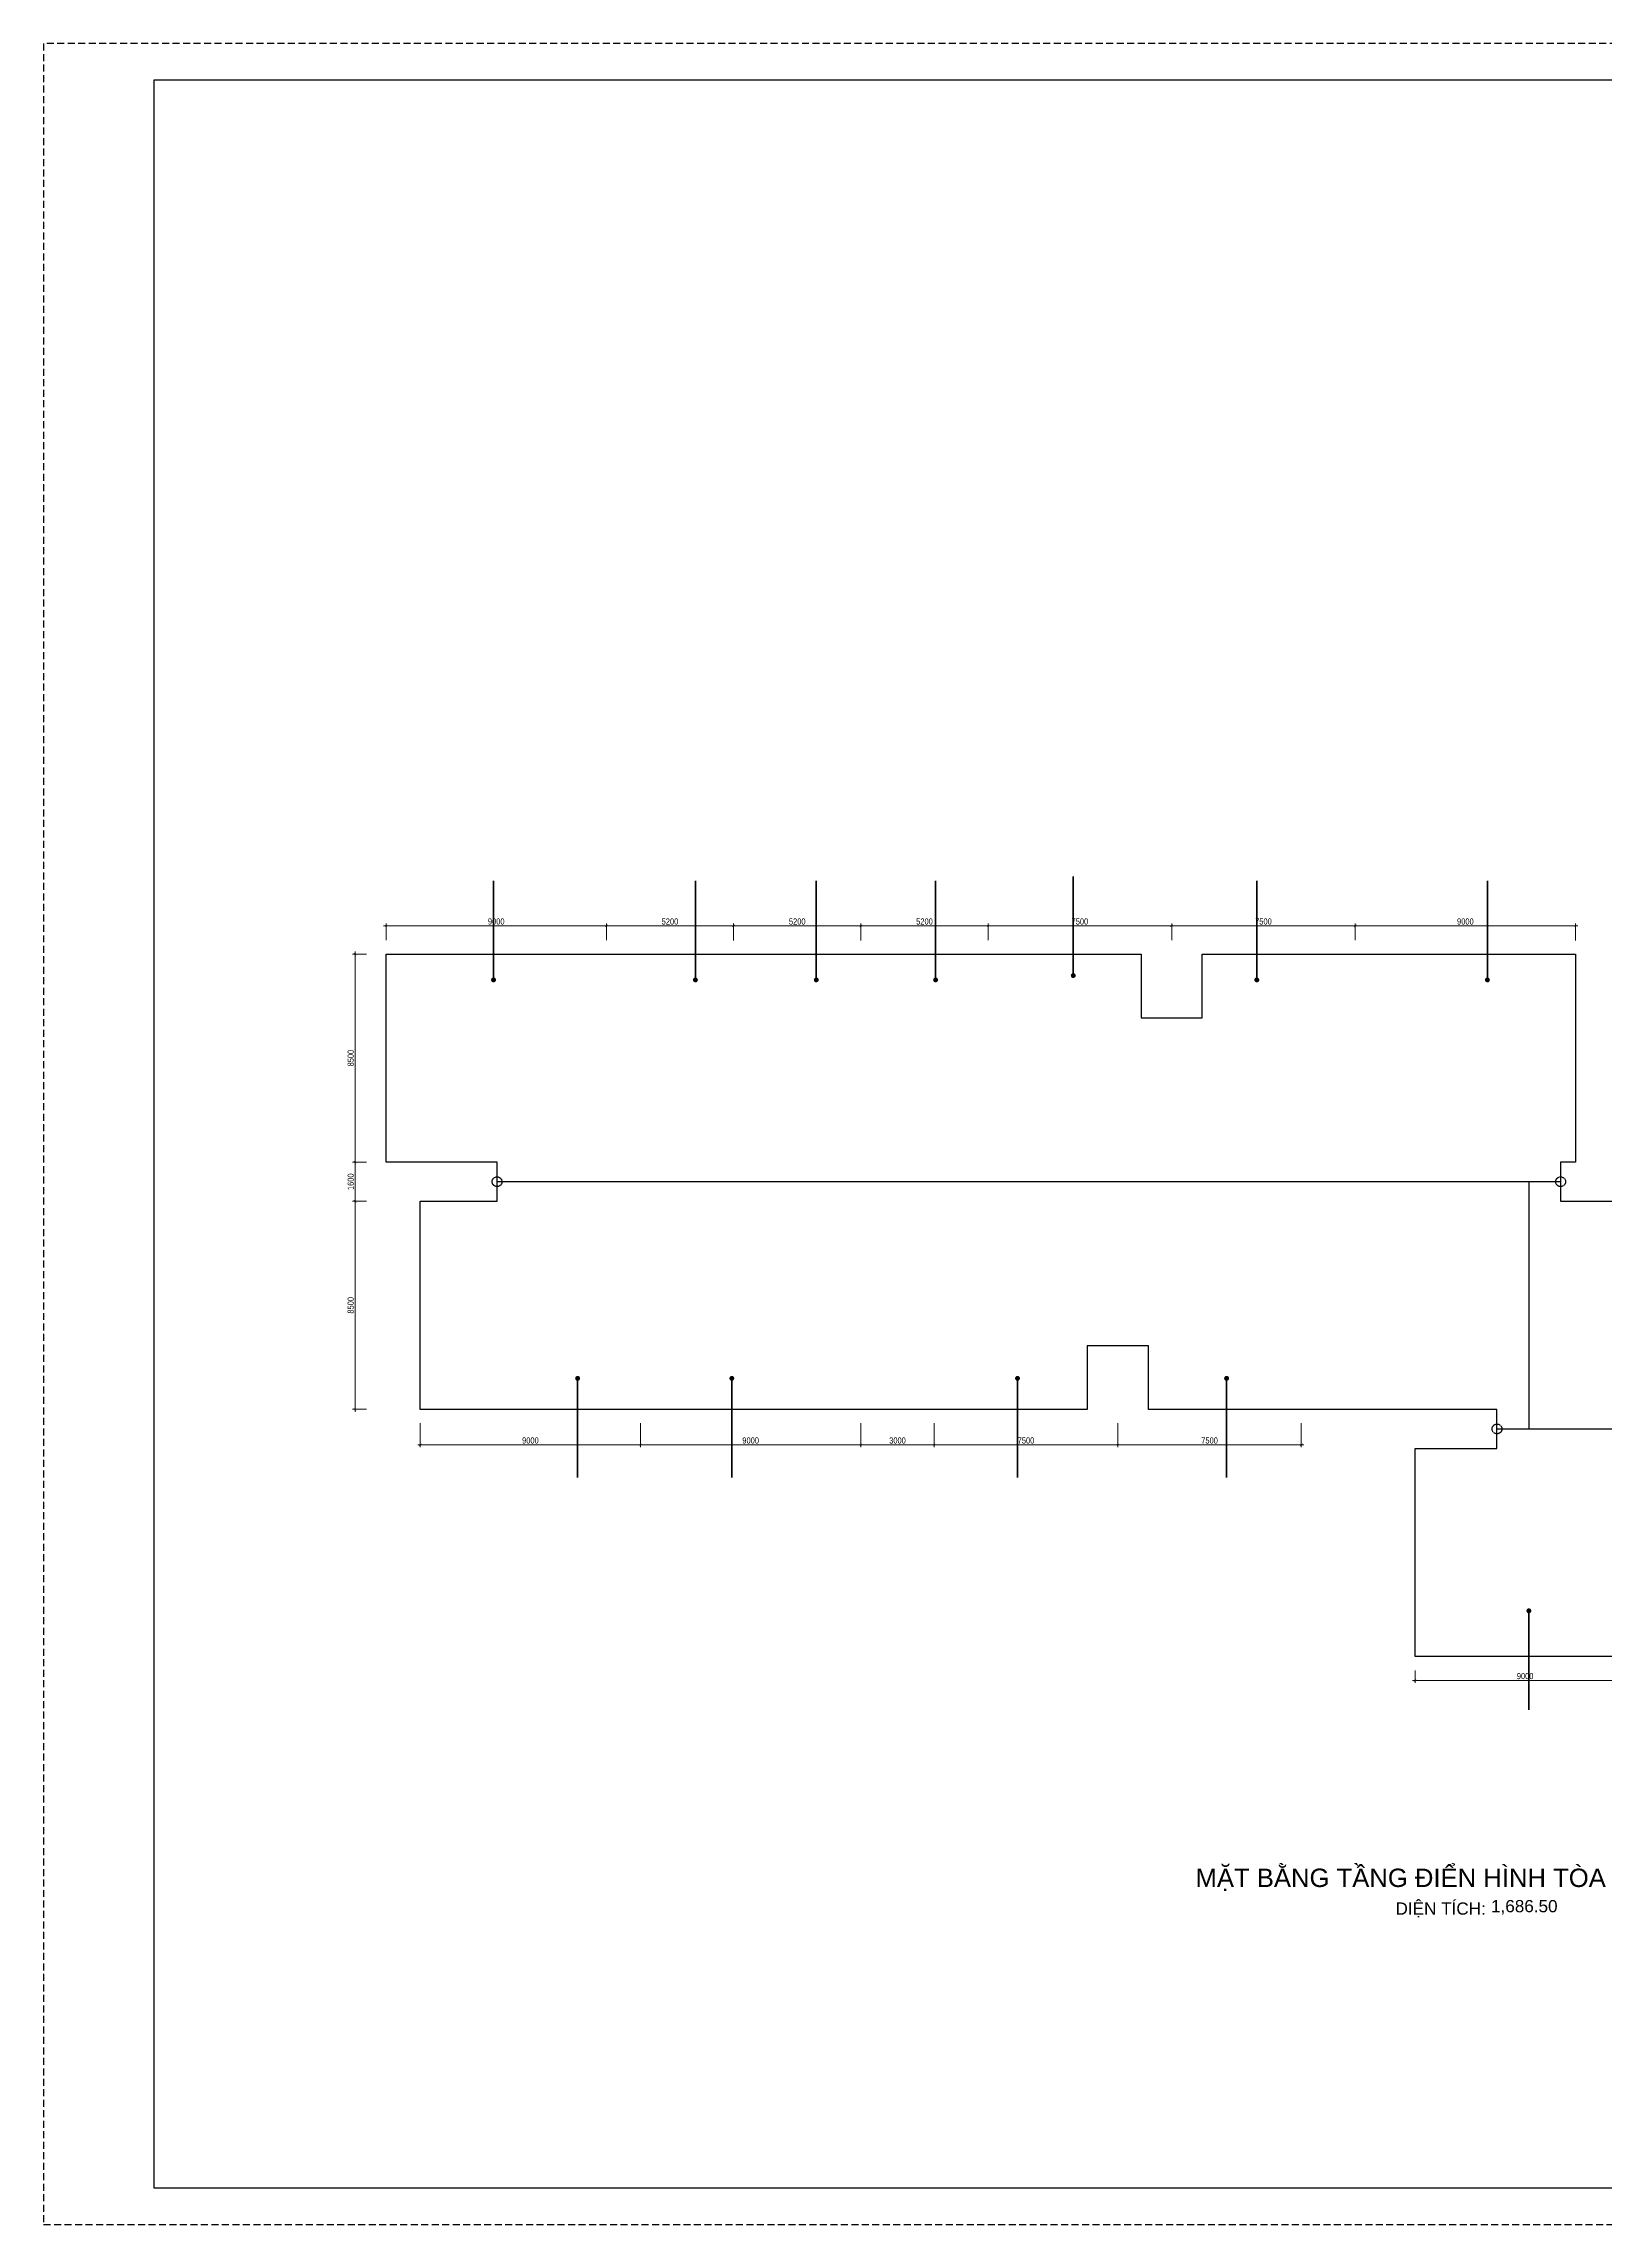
# Model space of a CAD drawing. Header units: millimetres. Extents: x 43 to 126043, y -89269 to -169.
# Drawn here: x 43 to 63858, y -89269 to -169 of the extents above; entities that cross this region are included whole.
import ezdxf
from ezdxf.enums import TextEntityAlignment as Align

# ---------------------------------------------------------------- set-up
doc = ezdxf.new("R2010")
doc.units = ezdxf.units.MM
doc.linetypes.add('HIDDEN', pattern=[9.525, 6.35, -3.175])
doc.layers.get('0').update_dxf_attribs({"color": 231})
doc.layers.get('DefPoints').update_dxf_attribs({"color": 191})
for name, color, linetype, lineweight in [('A-SHBD', 7, 'Continuous', 35), ('A-TEXT', 255, 'Continuous', 25), ('A-WALL-INT', 31, 'Continuous', 20)]:
    doc.layers.add(name, color=color, linetype=linetype, lineweight=lineweight)
doc.layers.add('MDI-BAO', color=1, linetype='Continuous')
doc.layers.add('MDI-HANHLANG', color=5, linetype='HIDDEN', plot=False)
doc.styles.add('250602-MB CO CAU CĂN HO X1-3A-1$0$style1', font='arial.ttf')
doc.styles.add('VTK_Arial', font='arial.ttf', dxfattribs={"width": 0.8})
doc.dimstyles.new('250602-MB CO CAU CĂN HO X1-3A-1$0$Dim_50', dxfattribs={"dimscale": 50, "dimtxt": 2, "dimasz": 1.5, "dimexe": 1, "dimexo": 0, "dimgap": 1, "dimtad": 1, "dimdec": 0, "dimlfac": -1, "dimzin": 12, "dimdsep": 46, "dimtxsty": '250602-MB CO CAU CĂN HO X1-3A-1$0$style1', "dimblk1": '250602-MB CO CAU CĂN HO X1-3A-1$0$_ARCHTICK', "dimblk2": '250602-MB CO CAU CĂN HO X1-3A-1$0$_ARCHTICK', "dimsah": 1, "dimcen": 1.5, "dimdle": 1.5, "dimclrd": 256, "dimclre": 256, "dimclrt": 2, "dimadec": 1, "dimazin": 3, "dimtm": 1e-09, "dimtfac": 0.416667, "dimtdec": 0, "dimtix": 1, "dimtmove": 2, "dimatfit": 3, "dimfxl": 7, "dimfxlon": 1, "dimtolj": 1, "dimtzin": 0, "dimlwd": -1, "dimlwe": -1, "dimarcsym": 1})
doc.dimstyles.new('A-2.5-DIM100', dxfattribs={"dimscale": 100, "dimtxt": 2.5, "dimasz": 1, "dimexe": 1, "dimexo": 0, "dimgap": 0.5, "dimtad": 1, "dimdec": 0, "dimzin": 12, "dimdsep": 46, "dimtxsty": 'VTK_Arial', "dimblk": 'ARCHTICK', "dimcen": 0, "dimdle": 1, "dimclrd": 256, "dimclre": 256, "dimclrt": 7, "dimadec": 1, "dimazin": 3, "dimtfac": 1, "dimtdec": 0, "dimtmove": 0, "dimatfit": 2, "dimfxl": 20, "dimtolj": 1, "dimtzin": 0, "dimlwd": -1, "dimlwe": -1, "dimarcsym": 0})

# ---------------------------------------------------------------- blocks, each defined once
blk = doc.blocks.new('VTK-A1_BoKhungTen')
at = {"layer": 'DefPoints', "linetype": 'HIDDEN', "ltscale": 0.3}
blk.add_lwpolyline([(0, -594), (840, -594), (840, 0), (0, 0)], close=True, dxfattribs=at)
at = {"layer": 'DefPoints'}
blk.add_lwpolyline([(755, -10), (30, -10), (30, -584), (755, -584)], dxfattribs=at)
blk = doc.blocks.new('250602-MB CO CAU CĂN HO X1-3A-1$0$_ARCHTICK')
at = {"color": 0, "linetype": 'ByBlock', "const_width": 0.15}
blk.add_lwpolyline([(-0.5, -0.5), (0.5, 0.5)], dxfattribs=at)
blk = doc.blocks.new('_ArchTick')
at = {"color": 0, "linetype": 'ByBlock', "const_width": 0.15}
blk.add_lwpolyline([(-0.5, -0.5), (0.5, 0.5)], dxfattribs=at)
blk = doc.blocks.new('*D263')
at = {"layer": 'A-WALL-INT', "transparency": 16777216}
for p, q in [((13937, -36216), (23137, -36216)), ((14037, -36802), (14037, -36116)), ((23037, -36802), (23037, -36116))]:
    blk.add_line(p, q, dxfattribs=at)
at = {"layer": 'DefPoints', "color": 0, "transparency": 16777216}
for p in [(23037, -36216), (14037, -36802, 0), (23037, -36802, 0)]:
    blk.add_point(p, dxfattribs=at)
at = {"layer": 'A-WALL-INT', "transparency": 16777216, "xscale": 100, "yscale": 100, "zscale": 100, "rotation": 180}
blk.add_blockref('_ArchTick', (14037, -36216), dxfattribs=at)
at = {"layer": 'A-WALL-INT', "transparency": 16777216, "xscale": 100, "yscale": 100, "zscale": 100}
blk.add_blockref('_ArchTick', (23037, -36216), dxfattribs=at)
at = {"layer": 'A-WALL-INT', "color": 7, "transparency": 16777216, "insert": (18537, -36038), "char_height": 250, "attachment_point": 5, "style": 'VTK_Arial'}
blk.add_mtext('\\A1;9000', dxfattribs=at)
blk = doc.blocks.new('*D264')
at = {"layer": 'A-WALL-INT', "transparency": 16777216}
for p, q in [((22937, -36216), (28337, -36216)), ((23037, -36802), (23037, -36116)), ((28237, -36817), (28237, -36116))]:
    blk.add_line(p, q, dxfattribs=at)
at = {"layer": 'DefPoints', "color": 0, "transparency": 16777216}
for p in [(28237, -36216), (23037, -36802, 0), (28237, -36817, 0)]:
    blk.add_point(p, dxfattribs=at)
at = {"layer": 'A-WALL-INT', "transparency": 16777216, "xscale": 100, "yscale": 100, "zscale": 100, "rotation": 180}
blk.add_blockref('_ArchTick', (23037, -36216), dxfattribs=at)
at = {"layer": 'A-WALL-INT', "transparency": 16777216, "xscale": 100, "yscale": 100, "zscale": 100}
blk.add_blockref('_ArchTick', (28237, -36216), dxfattribs=at)
at = {"layer": 'A-WALL-INT', "color": 7, "transparency": 16777216, "insert": (25637, -36038), "char_height": 250, "attachment_point": 5, "style": 'VTK_Arial'}
blk.add_mtext('\\A1;5200', dxfattribs=at)
blk = doc.blocks.new('*D265')
at = {"layer": 'A-WALL-INT', "transparency": 16777216}
for p, q in [((28137, -36216), (33537, -36216)), ((28237, -36817), (28237, -36116)), ((33437, -36817), (33437, -36116))]:
    blk.add_line(p, q, dxfattribs=at)
at = {"layer": 'DefPoints', "color": 0, "transparency": 16777216}
for p in [(33437, -36216), (28237, -36817, 0), (33437, -36817, 0)]:
    blk.add_point(p, dxfattribs=at)
at = {"layer": 'A-WALL-INT', "transparency": 16777216, "xscale": 100, "yscale": 100, "zscale": 100, "rotation": 180}
blk.add_blockref('_ArchTick', (28237, -36216), dxfattribs=at)
at = {"layer": 'A-WALL-INT', "transparency": 16777216, "xscale": 100, "yscale": 100, "zscale": 100}
blk.add_blockref('_ArchTick', (33437, -36216), dxfattribs=at)
at = {"layer": 'A-WALL-INT', "color": 7, "transparency": 16777216, "insert": (30837, -36038), "char_height": 250, "attachment_point": 5, "style": 'VTK_Arial'}
blk.add_mtext('\\A1;5200', dxfattribs=at)
blk = doc.blocks.new('*D266')
at = {"layer": 'A-WALL-INT', "transparency": 16777216}
for p, q in [((33337, -36216), (38737, -36216)), ((33437, -36817), (33437, -36116)), ((38637, -36802), (38637, -36116))]:
    blk.add_line(p, q, dxfattribs=at)
at = {"layer": 'DefPoints', "color": 0, "transparency": 16777216}
for p in [(38637, -36216), (33437, -36817, 0), (38637, -36802, 0)]:
    blk.add_point(p, dxfattribs=at)
at = {"layer": 'A-WALL-INT', "transparency": 16777216, "xscale": 100, "yscale": 100, "zscale": 100, "rotation": 180}
blk.add_blockref('_ArchTick', (33437, -36216), dxfattribs=at)
at = {"layer": 'A-WALL-INT', "transparency": 16777216, "xscale": 100, "yscale": 100, "zscale": 100}
blk.add_blockref('_ArchTick', (38637, -36216), dxfattribs=at)
at = {"layer": 'A-WALL-INT', "color": 7, "transparency": 16777216, "insert": (36037, -36038), "char_height": 250, "attachment_point": 5, "style": 'VTK_Arial'}
blk.add_mtext('\\A1;5200', dxfattribs=at)
blk = doc.blocks.new('*D267')
at = {"layer": 'A-WALL-INT', "transparency": 16777216}
for p, q in [((38537, -36216), (46237, -36216)), ((38637, -36802), (38637, -36116)), ((46137, -36802), (46137, -36116))]:
    blk.add_line(p, q, dxfattribs=at)
at = {"layer": 'DefPoints', "color": 0, "transparency": 16777216}
for p in [(46137, -36216), (38637, -36802, 0), (46137, -36802, 0)]:
    blk.add_point(p, dxfattribs=at)
at = {"layer": 'A-WALL-INT', "transparency": 16777216, "xscale": 100, "yscale": 100, "zscale": 100, "rotation": 180}
blk.add_blockref('_ArchTick', (38637, -36216), dxfattribs=at)
at = {"layer": 'A-WALL-INT', "transparency": 16777216, "xscale": 100, "yscale": 100, "zscale": 100}
blk.add_blockref('_ArchTick', (46137, -36216), dxfattribs=at)
at = {"layer": 'A-WALL-INT', "color": 7, "transparency": 16777216, "insert": (42387, -36038), "char_height": 250, "attachment_point": 5, "style": 'VTK_Arial'}
blk.add_mtext('\\A1;7500', dxfattribs=at)
blk = doc.blocks.new('*D268')
at = {"layer": 'A-WALL-INT', "transparency": 16777216}
for p, q in [((46037, -36216), (53737, -36216)), ((46137, -36802), (46137, -36116)), ((53637, -36802), (53637, -36116))]:
    blk.add_line(p, q, dxfattribs=at)
at = {"layer": 'DefPoints', "color": 0, "transparency": 16777216}
for p in [(53637, -36216), (46137, -36802, 0), (53637, -36802, 0)]:
    blk.add_point(p, dxfattribs=at)
at = {"layer": 'A-WALL-INT', "transparency": 16777216, "xscale": 100, "yscale": 100, "zscale": 100, "rotation": 180}
blk.add_blockref('_ArchTick', (46137, -36216), dxfattribs=at)
at = {"layer": 'A-WALL-INT', "transparency": 16777216, "xscale": 100, "yscale": 100, "zscale": 100}
blk.add_blockref('_ArchTick', (53637, -36216), dxfattribs=at)
at = {"layer": 'A-WALL-INT', "color": 7, "transparency": 16777216, "insert": (49887, -36038), "char_height": 250, "attachment_point": 5, "style": 'VTK_Arial'}
blk.add_mtext('\\A1;7500', dxfattribs=at)
blk = doc.blocks.new('*D269')
at = {"layer": 'A-WALL-INT', "transparency": 16777216}
for p, q in [((53537, -36216), (62737, -36216)), ((53637, -36802), (53637, -36116)), ((62637, -36807), (62637, -36116))]:
    blk.add_line(p, q, dxfattribs=at)
at = {"layer": 'DefPoints', "color": 0, "transparency": 16777216}
for p in [(62637, -36216), (53637, -36802, 0), (62637, -36807, 0)]:
    blk.add_point(p, dxfattribs=at)
at = {"layer": 'A-WALL-INT', "transparency": 16777216, "xscale": 100, "yscale": 100, "zscale": 100, "rotation": 180}
blk.add_blockref('_ArchTick', (53637, -36216), dxfattribs=at)
at = {"layer": 'A-WALL-INT', "transparency": 16777216, "xscale": 100, "yscale": 100, "zscale": 100}
blk.add_blockref('_ArchTick', (62637, -36216), dxfattribs=at)
at = {"layer": 'A-WALL-INT', "color": 7, "transparency": 16777216, "insert": (58137, -36038), "char_height": 250, "attachment_point": 5, "style": 'VTK_Arial'}
blk.add_mtext('\\A1;9000', dxfattribs=at)
blk = doc.blocks.new('*D284')
at = {"layer": 'A-WALL-INT', "transparency": 16777216}
for p, q in [((56079, -66635), (56079, -67146)), ((65079, -66635), (65079, -67146)), ((65179, -67046), (55979, -67046))]:
    blk.add_line(p, q, dxfattribs=at)
at = {"layer": 'DefPoints', "color": 0, "transparency": 16777216}
for p in [(56079, -66635, 0), (65079, -66635, 0), (56079, -67046)]:
    blk.add_point(p, dxfattribs=at)
at = {"layer": 'A-WALL-INT', "transparency": 16777216, "xscale": 100, "yscale": 100, "zscale": 100, "rotation": 180}
blk.add_blockref('_ArchTick', (56079, -67046), dxfattribs=at)
at = {"layer": 'A-WALL-INT', "transparency": 16777216, "xscale": 100, "yscale": 100, "zscale": 100}
blk.add_blockref('_ArchTick', (65079, -67046), dxfattribs=at)
at = {"layer": 'A-WALL-INT', "color": 7, "transparency": 16777216, "insert": (60579, -66868), "char_height": 250, "attachment_point": 5, "style": 'VTK_Arial'}
blk.add_mtext('\\A1;9000', dxfattribs=at)
blk = doc.blocks.new('*D285')
at = {"layer": 'A-WALL-INT', "transparency": 16777216}
for p, q in [((43934, -56535), (43934, -57519)), ((51434, -56535), (51434, -57519)), ((51534, -57419), (43834, -57419))]:
    blk.add_line(p, q, dxfattribs=at)
at = {"layer": 'DefPoints', "color": 0, "transparency": 16777216}
for p in [(43934, -56535, 0), (51434, -56535, 0), (43934, -57419)]:
    blk.add_point(p, dxfattribs=at)
at = {"layer": 'A-WALL-INT', "transparency": 16777216, "xscale": 100, "yscale": 100, "zscale": 100, "rotation": 180}
blk.add_blockref('_ArchTick', (43934, -57419), dxfattribs=at)
at = {"layer": 'A-WALL-INT', "transparency": 16777216, "xscale": 100, "yscale": 100, "zscale": 100}
blk.add_blockref('_ArchTick', (51434, -57419), dxfattribs=at)
at = {"layer": 'A-WALL-INT', "color": 7, "transparency": 16777216, "insert": (47684, -57242), "char_height": 250, "attachment_point": 5, "style": 'VTK_Arial'}
blk.add_mtext('\\A1;7500', dxfattribs=at)
blk = doc.blocks.new('*D286')
at = {"layer": 'A-WALL-INT', "transparency": 16777216}
for p, q in [((36434, -56535), (36434, -57519)), ((43934, -56535), (43934, -57519)), ((44034, -57419), (36334, -57419))]:
    blk.add_line(p, q, dxfattribs=at)
at = {"layer": 'DefPoints', "color": 0, "transparency": 16777216}
for p in [(36434, -56535, 0), (43934, -56535, 0), (36434, -57419)]:
    blk.add_point(p, dxfattribs=at)
at = {"layer": 'A-WALL-INT', "transparency": 16777216, "xscale": 100, "yscale": 100, "zscale": 100, "rotation": 180}
blk.add_blockref('_ArchTick', (36434, -57419), dxfattribs=at)
at = {"layer": 'A-WALL-INT', "transparency": 16777216, "xscale": 100, "yscale": 100, "zscale": 100}
blk.add_blockref('_ArchTick', (43934, -57419), dxfattribs=at)
at = {"layer": 'A-WALL-INT', "color": 7, "transparency": 16777216, "insert": (40184, -57242), "char_height": 250, "attachment_point": 5, "style": 'VTK_Arial'}
blk.add_mtext('\\A1;7500', dxfattribs=at)
blk = doc.blocks.new('*D287')
at = {"layer": 'A-WALL-INT', "transparency": 16777216}
for p, q in [((33434, -56535), (33434, -57519)), ((36434, -56535), (36434, -57519)), ((36534, -57419), (33334, -57419))]:
    blk.add_line(p, q, dxfattribs=at)
at = {"layer": 'DefPoints', "color": 0, "transparency": 16777216}
for p in [(33434, -56535, 0), (36434, -56535, 0), (33434, -57419)]:
    blk.add_point(p, dxfattribs=at)
at = {"layer": 'A-WALL-INT', "transparency": 16777216, "xscale": 100, "yscale": 100, "zscale": 100, "rotation": 180}
blk.add_blockref('_ArchTick', (33434, -57419), dxfattribs=at)
at = {"layer": 'A-WALL-INT', "transparency": 16777216, "xscale": 100, "yscale": 100, "zscale": 100}
blk.add_blockref('_ArchTick', (36434, -57419), dxfattribs=at)
at = {"layer": 'A-WALL-INT', "color": 7, "transparency": 16777216, "insert": (34934, -57242), "char_height": 250, "attachment_point": 5, "style": 'VTK_Arial'}
blk.add_mtext('\\A1;3000', dxfattribs=at)
blk = doc.blocks.new('*D288')
at = {"layer": 'A-WALL-INT', "transparency": 16777216}
for p, q in [((24434, -56535), (24434, -57519)), ((33434, -56535), (33434, -57519)), ((33534, -57419), (24334, -57419))]:
    blk.add_line(p, q, dxfattribs=at)
at = {"layer": 'DefPoints', "color": 0, "transparency": 16777216}
for p in [(24434, -56535, 0), (33434, -56535, 0), (24434, -57419)]:
    blk.add_point(p, dxfattribs=at)
at = {"layer": 'A-WALL-INT', "transparency": 16777216, "xscale": 100, "yscale": 100, "zscale": 100, "rotation": 180}
blk.add_blockref('_ArchTick', (24434, -57419), dxfattribs=at)
at = {"layer": 'A-WALL-INT', "transparency": 16777216, "xscale": 100, "yscale": 100, "zscale": 100}
blk.add_blockref('_ArchTick', (33434, -57419), dxfattribs=at)
at = {"layer": 'A-WALL-INT', "color": 7, "transparency": 16777216, "insert": (28934, -57242), "char_height": 250, "attachment_point": 5, "style": 'VTK_Arial'}
blk.add_mtext('\\A1;9000', dxfattribs=at)
blk = doc.blocks.new('*D289')
at = {"layer": 'A-WALL-INT', "transparency": 16777216}
for p, q in [((15434, -56535), (15434, -57519)), ((24434, -56535), (24434, -57519)), ((24534, -57419), (15334, -57419))]:
    blk.add_line(p, q, dxfattribs=at)
at = {"layer": 'DefPoints', "color": 0, "transparency": 16777216}
for p in [(15434, -56535, 0), (24434, -56535, 0), (15434, -57419)]:
    blk.add_point(p, dxfattribs=at)
at = {"layer": 'A-WALL-INT', "transparency": 16777216, "xscale": 100, "yscale": 100, "zscale": 100, "rotation": 180}
blk.add_blockref('_ArchTick', (15434, -57419), dxfattribs=at)
at = {"layer": 'A-WALL-INT', "transparency": 16777216, "xscale": 100, "yscale": 100, "zscale": 100}
blk.add_blockref('_ArchTick', (24434, -57419), dxfattribs=at)
at = {"layer": 'A-WALL-INT', "color": 7, "transparency": 16777216, "insert": (19934, -57242), "char_height": 250, "attachment_point": 5, "style": 'VTK_Arial'}
blk.add_mtext('\\A1;9000', dxfattribs=at)
blk = doc.blocks.new('*D290')
at = {"layer": 'A-WALL-INT', "transparency": 16777216}
for p, q in [((13234, -47468), (12668, -47468)), ((12768, -56068), (12768, -47368)), ((13234, -55968), (12668, -55968))]:
    blk.add_line(p, q, dxfattribs=at)
at = {"layer": 'DefPoints', "color": 0, "transparency": 16777216}
for p in [(12768, -47468), (13234, -47468), (13234, -55968)]:
    blk.add_point(p, dxfattribs=at)
at = {"layer": 'A-WALL-INT', "transparency": 16777216, "xscale": 100, "yscale": 100, "zscale": 100}
for p, rotation in [((12768, -47468), 90), ((12768, -55968), 270)]:
    blk.add_blockref('_ArchTick', p, dxfattribs=dict(at, rotation=rotation))
at = {"layer": 'A-WALL-INT', "color": 7, "transparency": 16777216, "insert": (12590, -51718), "char_height": 250, "attachment_point": 5, "rotation": 90, "style": 'VTK_Arial'}
blk.add_mtext('\\A1;8500', dxfattribs=at)
blk = doc.blocks.new('*D291')
at = {"layer": 'A-WALL-INT', "transparency": 16777216}
for p, q in [((13234, -45869), (12668, -45869)), ((12768, -47568), (12768, -45769)), ((13234, -47468), (12668, -47468))]:
    blk.add_line(p, q, dxfattribs=at)
at = {"layer": 'DefPoints', "color": 0, "transparency": 16777216}
for p in [(12768, -45869), (13234, -45869), (13234, -47468)]:
    blk.add_point(p, dxfattribs=at)
at = {"layer": 'A-WALL-INT', "transparency": 16777216, "xscale": 100, "yscale": 100, "zscale": 100}
for p, rotation in [((12768, -45869), 90), ((12768, -47468), 270)]:
    blk.add_blockref('_ArchTick', p, dxfattribs=dict(at, rotation=rotation))
at = {"layer": 'A-WALL-INT', "color": 7, "transparency": 16777216, "insert": (12590, -46669), "char_height": 250, "attachment_point": 5, "rotation": 90, "style": 'VTK_Arial'}
blk.add_mtext('\\A1;1600', dxfattribs=at)
blk = doc.blocks.new('*D292')
at = {"layer": 'A-WALL-INT', "transparency": 16777216}
for p, q in [((13234, -37369), (12668, -37369)), ((12768, -45969), (12768, -37269)), ((13234, -45869), (12668, -45869))]:
    blk.add_line(p, q, dxfattribs=at)
at = {"layer": 'DefPoints', "color": 0, "transparency": 16777216}
for p in [(12768, -37369), (13234, -37369), (13234, -45869)]:
    blk.add_point(p, dxfattribs=at)
at = {"layer": 'A-WALL-INT', "transparency": 16777216, "xscale": 100, "yscale": 100, "zscale": 100}
for p, rotation in [((12768, -37369), 90), ((12768, -45869), 270)]:
    blk.add_blockref('_ArchTick', p, dxfattribs=dict(at, rotation=rotation))
at = {"layer": 'A-WALL-INT', "color": 7, "transparency": 16777216, "insert": (12590, -41619), "char_height": 250, "attachment_point": 5, "rotation": 90, "style": 'VTK_Arial'}
blk.add_mtext('\\A1;8500', dxfattribs=at)

msp = doc.modelspace()

# ---------------------------------------------------------------- linework, layer by layer
at = {"layer": 'MDI-BAO', "elevation": 0}
msp.add_lwpolyline([(71329.3, -66068.5), (56079.3, -66068.5), (56079.3, -57568.5), (59429.3, -57568.5), (59429.3, -55968.5), (45184.3, -55968.5), (45185.2, -53369), (42684.3, -53369), (42684.3, -55968.5), (15434.3, -55968.5), (15434.3, -47468.5), (18571.9, -47468.5), (18571.9, -45868.5), (14036.9, -45868.5), (14036.9, -37368.5), (44886.9, -37368.5), (44886.9, -39968.2), (47386.9, -39968.2), (47386.9, -37368.5), (62636.9, -37368.5), (62636.9, -45868.5), (62029.3, -45868.5), (62029.3, -47468.5), (62636.9, -47468.5), (74129.3, -47468.5)], dxfattribs=at)
at = {"layer": 'MDI-HANHLANG'}
for p, q in [((62029.3, -46668.5, 0), (18571.9, -46668.5, 0)), ((60729.3, -46668.5), (60729.3, -56768.5)), ((59429.3, -56768.5, 0), (100044.3, -56768.5, 0))]:
    msp.add_line(p, q, dxfattribs=at)
for centre in [(18571.9, -46668.5, 0), (62029.3, -46668.5, 0), (59429.3, -56768.5, 0)]:
    msp.add_circle(centre, 200, dxfattribs=at)

# ---------------------------------------------------------------- block references
at = {"layer": 'DefPoints', "xscale": 150, "yscale": 150, "zscale": 150}
msp.add_blockref('VTK-A1_BoKhungTen', (43.4, -168.9), dxfattribs=at)

# ---------------------------------------------------------------- texts
at = {"layer": 'A-TEXT', "style": 'VTK_Arial'}
msp.add_text('MẶT BẰNG TẦNG ĐIỂN HÌNH TÒA Z - 6(TDC)', height=750, dxfattribs=at).set_placement((58141.5, -75483.9), align=Align.CENTER)
for s, p in [('DIỆN TÍCH:', (55283.9, -76615)), ('1,686.50', (59185.3, -76516.1))]:
    msp.add_text(s, height=500, dxfattribs=at).set_placement(p)

# ---------------------------------------------------------------- dimensions: what is measured, and where the dimension line sits
at = {"layer": 'A-WALL-INT'}
for p1, p2, distance, picture, middle in [((14036.9, -36802, 0), (23036.9, -36802, 0), 585.9, '*D263', (18536.9, -36038.4)), ((13233.9, -55968.5), (13233.9, -47468.5), 466.4, '*D290', (12589.9, -51718.5)), ((51434.3, -56535, 0), (43934.3, -56535, 0), 884.4, '*D285', (47684.3, -57241.8))]:
    dim = msp.add_aligned_dim(p1=p1, p2=p2, distance=distance, dimstyle='A-2.5-DIM100', override={"dimpost": '\\X'}, dxfattribs=at)
    dim.commit()
    dim.dimension.update_dxf_attribs({"geometry": picture, "text_midpoint": middle})
for base, p1, p2, angle, picture, middle in [((28236.9, -36216.1), (23036.9, -36802, 0), (28236.9, -36817, 0), 180, '*D264', (25636.9, -36038.4)), ((33436.9, -36216.1), (28236.9, -36817, 0), (33436.9, -36817, 0), 180, '*D265', (30836.9, -36038.4)), ((38636.9, -36216.1), (33436.9, -36817, 0), (38636.9, -36802, 0), 180, '*D266', (36036.9, -36038.4)), ((46136.9, -36216.1), (38636.9, -36802, 0), (46136.9, -36802, 0), 180, '*D267', (42386.9, -36038.4)), ((53636.9, -36216.1), (46136.9, -36802, 0), (53636.9, -36802, 0), 180, '*D268', (49886.9, -36038.4)), ((62636.9, -36216.1), (53636.9, -36802, 0), (62636.9, -36807, 0), 180, '*D269', (58136.9, -36038.4)), ((12767.5, -37368.5), (13233.9, -45868.5), (13233.9, -37368.5), 270, '*D292', (12589.9, -41618.5)), ((12767.5, -45868.5), (13233.9, -47468.5), (13233.9, -45868.5), 270, '*D291', (12589.9, -46668.5)), ((56079.3, -67045.7, 0), (65079.3, -66635, 0), (56079.3, -66635, 0), 0, '*D284', (60579.3, -66868, 0))]:
    dim = msp.add_linear_dim(base=base, p1=p1, p2=p2, angle=angle, dimstyle='A-2.5-DIM100', override={"dimpost": '\\X', "dimtmove": 1}, dxfattribs=at)
    dim.commit()
    dim.dimension.update_dxf_attribs({"geometry": picture, "text_midpoint": middle})
for base, p1, p2, picture, middle in [((15434.3, -57419.4), (24434.3, -56535, 0), (15434.3, -56535, 0), '*D289', (19934.3, -57241.8)), ((24434.3, -57419.4), (33434.3, -56535, 0), (24434.3, -56535, 0), '*D288', (28934.3, -57241.8)), ((33434.3, -57419.4), (36434.3, -56535, 0), (33434.3, -56535, 0), '*D287', (34934.3, -57241.7)), ((36434.3, -57419.4), (43934.3, -56535, 0), (36434.3, -56535, 0), '*D286', (40184.3, -57241.8))]:
    dim = msp.add_linear_dim(base=base, p1=p1, p2=p2, dimstyle='A-2.5-DIM100', override={"dimpost": '\\X', "dimtmove": 1}, dxfattribs=at)
    dim.commit()
    dim.dimension.update_dxf_attribs({"geometry": picture, "text_midpoint": middle})

# ---------------------------------------------------------------- leaders
at = {"layer": 'A-SHBD'}
for points in [[(18426.2, -38422.3, 0), (18425.9, -34375, 0)], [(26676.2, -38422.3, 0), (26675.9, -34375, 0)], [(31614.7, -38422.3, 0), (31614.4, -34375, 0)], [(36490.5, -38422.3, 0), (36490.2, -34375, 0)], [(42115.2, -38244.7), (42114.9, -34197.3)], [(49615.2, -38422.3), (49614.9, -34375)], [(59037, -38422.3), (59036.7, -34375)], [(21863.8, -54701.7), (21863.5, -58749)], [(28165.2, -54701.7), (28164.9, -58749)], [(39836.6, -54701.7), (39836.3, -58749)], [(48380.6, -54701.7), (48380.3, -58749)], [(60731.9, -64200.4, 0), (60731.6, -68247.7, 0)]]:
    msp.add_leader(points, dimstyle='250602-MB CO CAU CĂN HO X1-3A-1$0$Dim_50', override={"dimasz": 4, "dimtad": 0, "dimldrblk": 'Dot', "dimtfill": 1}, dxfattribs=at)

doc.saveas('drawing.dxf')
